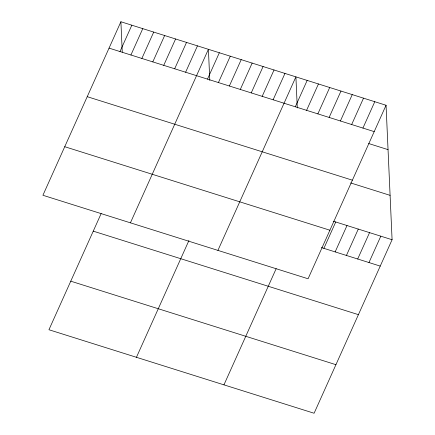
<?xml version="1.0" encoding="UTF-8"?>
<svg xmlns="http://www.w3.org/2000/svg" width="435" height="435" viewBox="0 0 435 435"><rect width="100%" height="100%" fill="white"/><g stroke="black" fill="none" stroke-linecap="round" stroke-linejoin="round"><path stroke-width="0.65" d="M120.897 21.75L42.913 195.271L308.072 278.781L386.057 105.259L120.897 21.75L122.262 52.178M119.984 51.564L131.838 25.197M130.924 55.006L142.772 28.639M141.859 58.453L153.713 32.087M152.799 61.895L164.647 35.529M163.739 65.342L175.588 38.976M101.165 213.547L48.943 329.741L314.103 413.25L392.087 239.728L386.057 105.259M174.674 68.784L186.523 42.418M185.614 72.232L197.463 45.865M130.418 222.829L208.403 49.307L209.795 80.372M207.49 79.121L219.338 52.755M218.424 82.563L230.278 56.197M229.365 86.01L241.213 59.644M240.299 89.452L252.153 63.086M251.24 92.9L263.088 66.533M136.443 357.298L188.937 240.495M262.18 96.342L274.028 69.975M273.115 99.789L284.963 73.423M217.919 250.386L295.903 76.865L297.295 107.929M295.321 106.782L307.17 80.415M306.593 110.327L318.442 83.96M317.86 113.878L329.708 87.511M329.132 117.428L340.98 91.062M340.398 120.979L352.247 94.612M223.949 384.855L276.171 268.661M351.67 124.524L363.519 98.158M362.937 128.075L374.785 101.708M323.89 248.352L335.738 221.986M335.157 251.898L347.01 225.531M346.429 255.448L358.277 229.082M357.695 258.999L369.549 232.633M368.967 262.544L380.815 236.178M109.049 48.116L374.209 131.626M368.641 143.523L388.047 149.635M87.223 96.679L352.383 180.182M350.653 182.934L390.097 195.353M333.237 221.197L392.087 239.728M64.739 146.709L329.899 230.218M321.383 247.564L380.233 266.095M93.253 231.148L358.413 314.657M70.769 281.184L335.929 364.688"/></g></svg>
